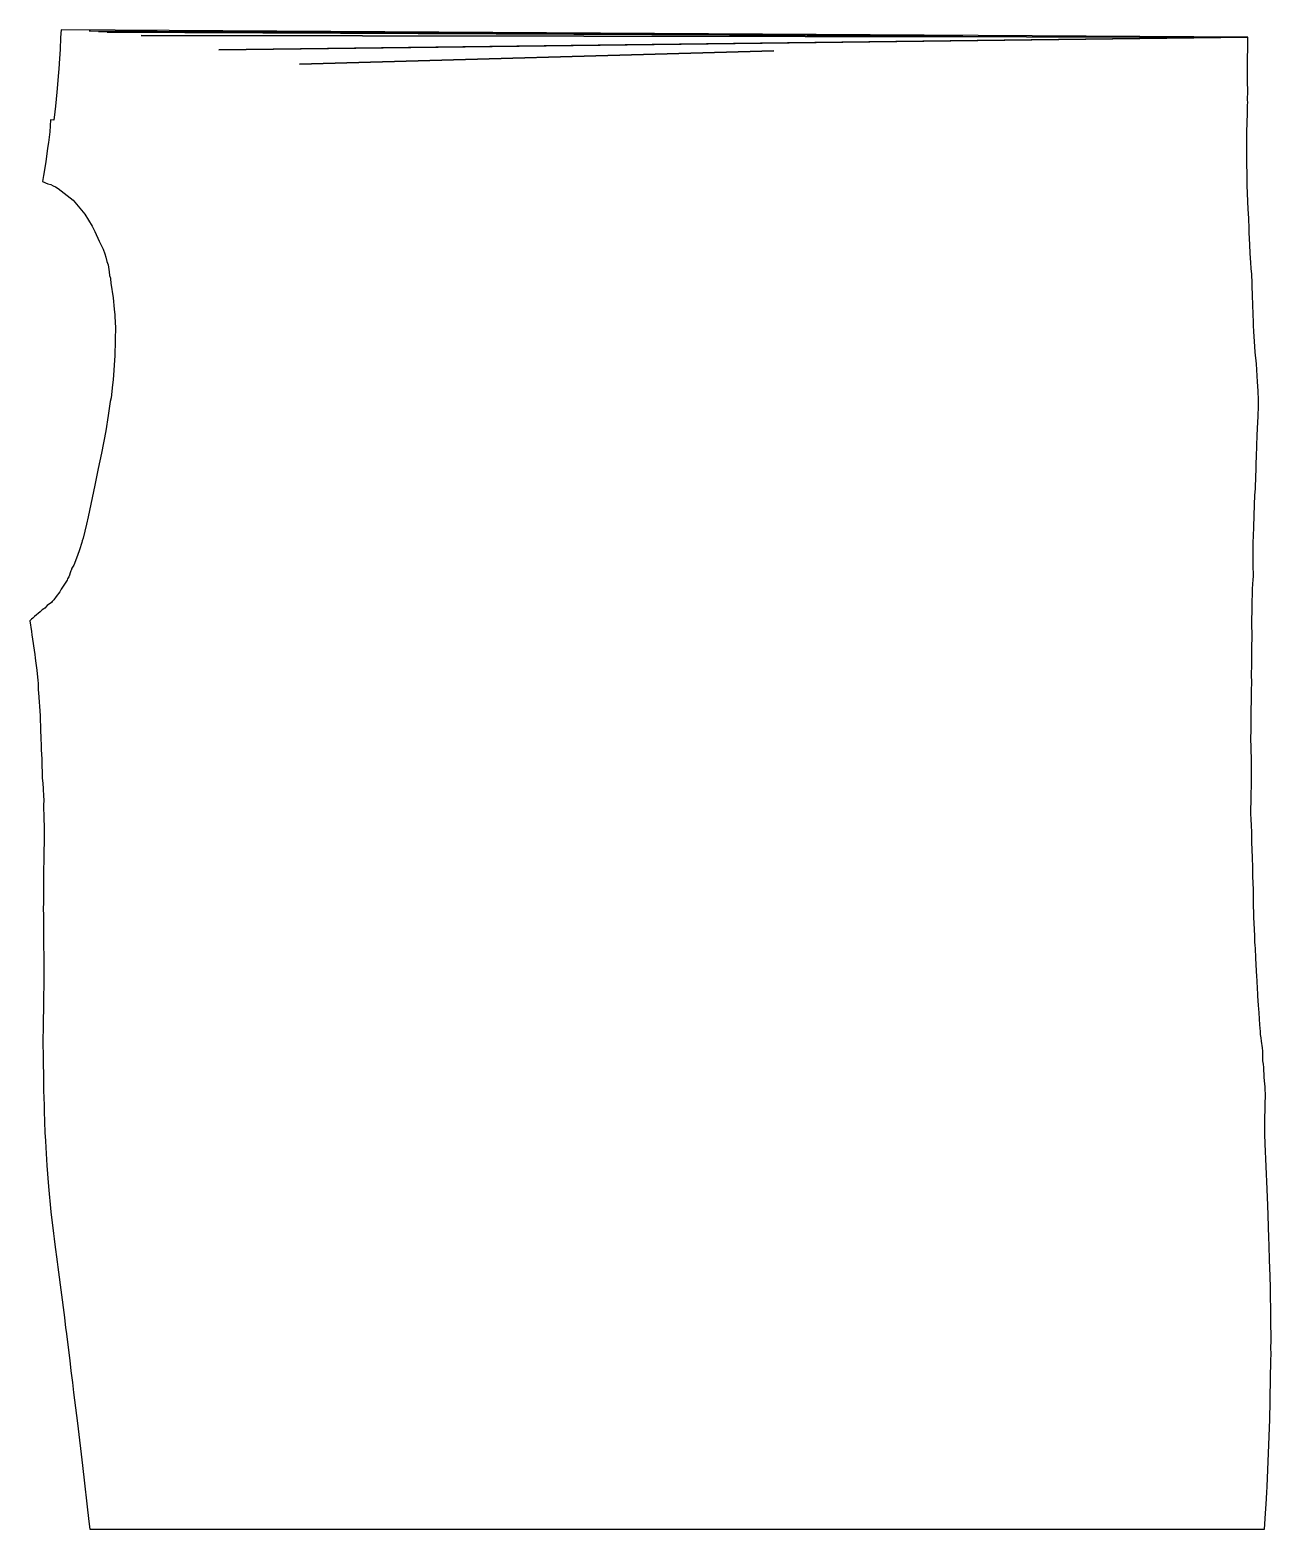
# Model space of a CAD drawing. Extents: x 7 to 159, y 0 to 184.
import ezdxf

# ---------------------------------------------------------------- set-up
doc = ezdxf.new("R2010")
doc.units = 0
doc.layers.add('14_42000', color=7, linetype='CONTINUOUS')

msp = doc.modelspace()

# ---------------------------------------------------------------- linework, layer by layer
at = {"layer": '14_42000', "color": 5}
for points in [[(9.803, 34.987), (10.068, 32.856), (10.166, 32.196), (10.97, 25.998), (11.122, 24.742), (11.188, 24.292), (11.63, 20.73), (11.782, 19.442), (11.972, 17.994), (12.115, 16.791), (12.592, 12.999), (13.211, 7.829), (13.995, 0.936), (14.092, 0.006), (158.53401, 0.006), (158.606, 1.238), (158.658, 1.952), (158.716, 3.05), (158.80801, 4.498), (158.83601, 5.244), (159.033, 9.341), (159.17001, 13.46), (159.17201, 13.821), (159.22601, 15.354), (159.242, 16.098), (159.274, 18.415), (159.32201, 20.749), (159.33, 21.492), (159.32401, 22.296), (159.33, 23.074), (159.31401, 25.824), (159.25801, 29.756), (159.19, 32.174), (159.15701, 32.957), (159.11101, 34.941), (159.076, 35.772), (158.983, 38.597), (158.93001, 39.772), (158.856, 41.768), (158.714, 44.576), (158.59601, 47.362), (158.55602, 48.548), (158.55801, 50.096), (158.62201, 51.998), (158.62801, 52.43), (158.63, 53.11), (158.59601, 54.336), (158.54601, 55.086), (158.50401, 55.544), (158.45601, 56.73), (158.408, 57.14), (158.33, 57.562), (158.33, 58.334), (158.31601, 58.728), (158.276, 59.13), (158.17401, 59.948), (158.104, 60.364), (158.048, 60.772), (158.022, 61.168), (157.97801, 61.572), (157.94801, 61.968), (157.88101, 63.459), (157.84401, 63.932), (157.798, 64.334), (157.692, 65.522), (157.65201, 66.686), (157.61601, 67.084), (157.62201, 67.46201), (157.60001, 67.854), (157.53801, 68.64001), (157.50801, 69.329), (157.45801, 70.19601), (157.42001, 71.35201), (157.37801, 71.746), (157.354, 72.134), (157.34601, 72.51801), (157.32401, 72.90401), (157.3, 73.674), (157.22801, 75.216), (157.18401, 77.132), (157.158, 77.51801), (157.18001, 78.274), (157.175, 78.56001), (157.14401, 79.426), (157.09401, 80.19601), (157.10201, 81.332), (157.06201, 82.48), (157.00801, 83.52901), (156.95201, 84.396), (156.968, 85.152), (156.96201, 85.43401), (156.92401, 86.676), (156.90001, 87.05601), (156.86501, 88.09701), (156.86601, 88.578), (156.908, 89.33401), (156.90201, 90.47201), (156.94, 91.228), (156.944, 92.26701), (156.93401, 92.746), (156.938, 93.506), (156.923, 94.54201), (156.86601, 97.298), (156.90601, 98.05801), (156.89001, 98.816), (156.90201, 100.71201), (156.914, 101.75101), (156.94601, 102.992), (156.95201, 104.132), (156.944, 104.89001), (156.95801, 106.31001), (156.96301, 108.21001), (156.996, 109.83201), (156.98801, 111.25301), (157.03101, 113.34801), (157.048, 115.54401), (157.15001, 116.714), (157.16801, 117.09601), (157.16801, 117.478), (157.13301, 118.134), (157.11801, 118.604), (157.134, 119.75201), (157.13, 120.51201), (157.14201, 121.27601), (157.18001, 122.05201), (157.20001, 123.2), (157.298, 125.90401), (157.35001, 127.06801), (157.41801, 127.85801), (157.42601, 128.244), (157.472, 129.028), (157.468, 129.408), (157.51201, 130.192), (157.522, 130.96201), (157.56001, 131.826), (157.62801, 134.45401), (157.72601, 136.03801), (157.744, 136.73401), (157.76601, 137.21001), (157.804, 137.612), (157.80901, 138.45801), (157.804, 138.76201), (157.746, 139.882), (157.664, 140.98401), (157.54401, 143.21001), (157.39001, 144.64201), (157.326, 145.36401), (157.22801, 147.20401), (157.18201, 147.936), (157.17601, 148.31201), (157.09201, 150.43901), (157.07001, 151.66), (157.00201, 152.75201), (157.00801, 153.134), (156.994, 153.50401), (156.96001, 153.858), (156.95601, 154.23401), (156.884, 154.94), (156.85001, 155.67201), (156.78001, 156.75401), (156.744, 157.86201), (156.65401, 159.29601), (156.623, 160.194), (156.59401, 160.76401), (156.58601, 161.136), (156.53201, 162.22), (156.412, 165.134), (156.382, 166.61401), (156.34201, 167.70601), (156.35101, 168.731), (156.34401, 169.59201), (156.37201, 171.88), (156.40201, 172.66), (156.42001, 174.188), (156.45401, 174.97801), (156.46201, 175.36401), (156.45601, 175.62401), (156.46101, 176.757), (156.44701, 177.873), (156.451, 181.117), (156.45901, 181.65901), (156.48201, 182.17401), (156.47701, 182.813), (156.49001, 183.37401), (10.57, 184.246), (10.516, 183.30801), (10.458, 181.858), (10.369, 180.742), (10.284, 179.47101), (10.264, 179.03601), (10.056, 176.60001), (9.868, 174.89401), (9.812, 174.188), (9.694, 173.16602), (9.282, 173.20401), (9.234, 172.48201), (9.167, 171.73701), (9.004, 170.41), (8.904, 169.73801), (8.677, 168.05602), (8.401, 166.35101), (8.27, 165.62401), (8.931, 165.35701), (9.314, 165.235), (9.595, 165.09401), (9.898, 164.97101), (10.196, 164.78201), (12.072, 163.33701), (13.504, 161.608), (14.372, 160.15201), (14.698, 159.48401), (15.268, 158.274), (15.748, 157.31201), (15.928, 156.731), (16.073, 156.30501), (16.209, 155.778), (16.344, 155.39201), (16.465, 154.522), (16.514, 154.08101), (16.636, 153.74701), (16.654, 153.67101), (16.69, 153.123), (16.991, 151.313), (17.077, 149.94301), (17.184, 149.222), (17.23, 148.134), (17.25, 147.86101), (17.174, 144.25201), (16.963, 141.23001), (16.885, 140.62901), (16.718, 139.054), (16.616, 138.56801), (16.358, 136.869), (16.053, 134.994), (15.556, 132.246), (15.142, 130.36101), (14.708, 128.31201), (13.9, 124.396), (13.697, 123.495), (13.276, 121.79001), (13.159, 121.44401), (13.132, 121.26301), (12.845, 120.33701), (12.578, 119.674), (12.151, 118.451), (11.909, 118.089), (11.791, 117.802), (11.759, 117.757), (11.701, 117.54101), (11.599, 117.22701), (11.545, 117.11301), (11.514, 117.065), (11.515, 117.01701), (11.367, 116.797), (11.3, 116.645), (11.005, 116.118), (10.561, 115.524), (10.408, 115.20801), (9.982, 114.63801), (9.673, 114.19201), (9.457, 113.993), (9.396, 113.88701), (8.839, 113.496), (8.575, 113.16801), (8.465, 113.08701), (8.249, 112.968), (8.001, 112.745), (7.318, 112.158), (7.098, 111.941), (6.934, 111.816), (6.743, 111.632), (6.935, 110.32301), (6.99, 109.898), (7.354, 107.48601), (7.4, 107.08801), (7.432, 106.69401), (7.571, 105.549), (7.634, 105.11001), (7.716, 104.32401), (7.744, 103.93201), (7.77, 103.15401), (7.792, 102.76401), (7.984, 99.982), (8.044, 98.11001), (8.086, 97.33601), (8.106, 96.18001), (8.134, 95.79601), (8.182, 94.64001), (8.19, 94.188), (8.24, 92.646), (8.256, 92.332), (8.315, 91.64101), (8.348, 91.025), (8.416, 90.04), (8.428, 89.65601), (8.414, 88.888), (8.445, 87.43501), (8.496, 86.21201), (8.494, 85.369), (8.454, 82.374), (8.4, 80.83), (8.416, 80.45), (8.418, 80.14201), (8.392, 79.29401), (8.41, 77.61201), (8.408, 76.998), (8.384, 76.222), (8.41, 75.464), (8.41, 73.93), (8.422, 73.164), (8.4, 71.622), (8.438, 70.484), (8.446, 68.956), (8.438, 67.41801), (8.404, 64.87), (8.378, 61.638), (8.334, 60.082), (8.334, 59.771), (8.336, 59.316), (8.362, 58.558), (8.36, 58.176), (8.374, 57.107), (8.402, 55.896), (8.402, 55.13), (8.418, 53.911), (8.476, 52.106), (8.492, 51.348), (8.588, 48.73), (8.634, 47.696), (8.682, 46.882), (8.716, 46.142), (8.808, 44.68), (9.029, 42.083), (9.322, 38.994), (9.63, 36.339), (9.722, 35.67), (9.803, 34.987)], [(120.912, 183.56001), (14.18, 184.12001), (14.014, 184.12801), (120.912, 183.56001)], [(49.286, 183.89801), (15.178, 184.06601), (49.286, 183.89801)], [(121.44, 183.524), (16.294, 183.97401), (16.236, 183.98201), (121.44, 183.524)], [(20.398, 183.58601), (156.49001, 183.37401), (20.398, 183.58601)], [(56.929, 182.15201), (156.49001, 183.37401), (30.022, 181.81201), (29.982, 181.82001), (56.929, 182.15201)], [(98.19601, 181.70001), (39.888, 180.026), (98.19601, 181.70001)]]:
    msp.add_lwpolyline(points, dxfattribs=at)

doc.saveas('drawing.dxf')
